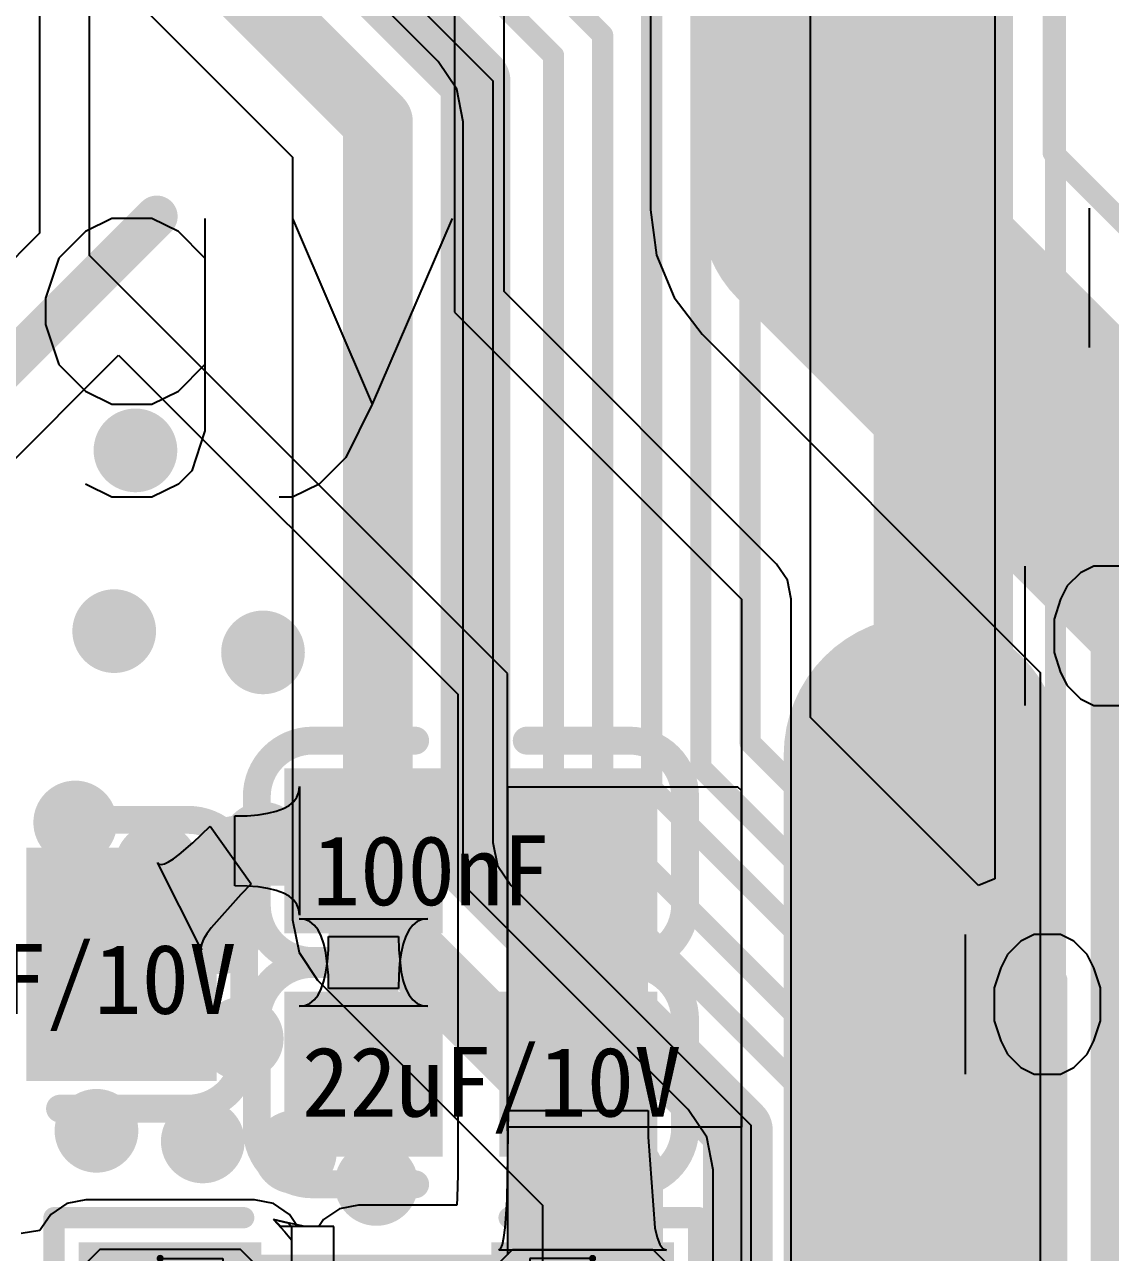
# Model space of a CAD drawing. Header units: millimetres. Extents: x -30 to 3.5, y -1.1 to 91.3.
# Drawn here: x -12.35 to -4.57, y 24.5 to 33.3 of the extents above; entities that cross this region are included whole.
import ezdxf

# ---------------------------------------------------------------- set-up
doc = ezdxf.new("R2010")
doc.units = ezdxf.units.MM
for name, color, linetype in [('BottomLayer', 5, 'Continuous'), ('KeepOutLayer', 6, 'Continuous'), ('Mechanical15', 56, 'Continuous'), ('MultiLayer', 9, 'Continuous'), ('TopLayer', 1, 'Continuous'), ('TopOverlay', 2, 'Continuous'), ('TopPaste', 8, 'Continuous'), ('TopSolder', 216, 'Continuous'), ('ViaHoleLayer', 16, 'Continuous')]:
    doc.layers.add(name, color=color, linetype=linetype)

# ---------------------------------------------------------------- blocks, each defined once
blk = doc.blocks.new('LC_0805_C_39')
at = {"layer": 'TopLayer'}
for points in [[(-1.47, -0.735), (-0.31, -0.735), (-1.47, 0.735), (-0.31, 0.735)], [(0.31, -0.735), (1.47, -0.735), (0.31, 0.735), (1.47, 0.735)]]:
    blk.add_solid(points, dxfattribs=at)
at = {"layer": 'TopOverlay', "const_width": 0.2}
for points in [[(-1.77, 0.635, -0.414214), (-1.37, 1.035)], [(1.37, 1.035, -0.414213), (1.77, 0.635)], [(-1.37, -1.035, -0.414213), (-1.77, -0.635)], [(1.77, -0.635, -0.414214), (1.37, -1.035)]]:
    blk.add_lwpolyline(points, format="xyb", dxfattribs=at)
for points in [[(-1.37, 1.035), (-0.45, 1.035)], [(0.45, 1.035), (1.37, 1.035)], [(-1.77, -0.635), (-1.77, 0.635)], [(1.77, -0.635), (1.77, 0.635)], [(-1.37, -1.035), (-0.45, -1.035)], [(0.45, -1.035), (1.37, -1.035)]]:
    blk.add_lwpolyline(points, dxfattribs=at)
at = {"layer": 'TopOverlay', "const_width": 0.1}
for points in [[(-1.42, 1.035, 1), (-1.32, 1.035, 1)], [(-1.42, 1.035, 1), (-1.32, 1.035, 1)], [(-0.5, 1.035, 1), (-0.4, 1.035, 1)], [(0.4, 1.035, 1), (0.5, 1.035, 1)], [(1.32, 1.035, 1), (1.42, 1.035, 1)], [(1.32, 1.035, 1), (1.42, 1.035, 1)], [(-1.82, 0.635, 1), (-1.72, 0.635, 1)], [(-1.82, 0.635, 1), (-1.72, 0.635, 1)], [(1.72, 0.635, 1), (1.82, 0.635, 1)], [(1.72, 0.635, 1), (1.82, 0.635, 1)], [(-1.82, -0.635, 1), (-1.72, -0.635, 1)], [(-1.82, -0.635, 1), (-1.72, -0.635, 1)], [(1.72, -0.635, 1), (1.82, -0.635, 1)], [(1.72, -0.635, 1), (1.82, -0.635, 1)], [(-1.42, -1.035, 1), (-1.32, -1.035, 1)], [(-1.42, -1.035, 1), (-1.32, -1.035, 1)], [(-0.5, -1.035, 1), (-0.4, -1.035, 1)], [(0.4, -1.035, 1), (0.5, -1.035, 1)], [(1.32, -1.035, 1), (1.42, -1.035, 1)], [(1.32, -1.035, 1), (1.42, -1.035, 1)]]:
    blk.add_lwpolyline(points, format="xyb", close=True, dxfattribs=at)
at = {"layer": 'TopPaste'}
for points in [[(-1.47, -0.735), (-0.31, -0.735), (-1.47, 0.735), (-0.31, 0.735)], [(0.31, -0.735), (1.47, -0.735), (0.31, 0.735), (1.47, 0.735)]]:
    blk.add_solid(points, dxfattribs=at)
at = {"layer": 'TopSolder'}
for points in [[(-1.5716, -0.8366), (-0.2084, -0.8366), (-1.5716, 0.8366), (-0.2084, 0.8366)], [(0.2084, -0.8366), (1.5716, -0.8366), (0.2084, 0.8366), (1.5716, 0.8366)]]:
    blk.add_solid(points, dxfattribs=at)
blk = doc.blocks.new('LC_0603_C_41')
at = {"layer": 'TopLayer'}
for points in [[(-1.235, -0.49), (-0.305, -0.49), (-1.235, 0.49), (-0.305, 0.49)], [(0.305, -0.49), (1.235, -0.49), (0.305, 0.49), (1.235, 0.49)]]:
    blk.add_solid(points, dxfattribs=at)
at = {"layer": 'TopOverlay', "const_width": 0.2}
for points in [[(-1.535, 0.39, -0.414213), (-1.135, 0.79)], [(1.135, 0.79, -0.414213), (1.535, 0.39)], [(-1.135, -0.79, -0.414213), (-1.535, -0.39)], [(1.535, -0.39, -0.414213), (1.135, -0.79)]]:
    blk.add_lwpolyline(points, format="xyb", dxfattribs=at)
for points in [[(-0.4, 0.79), (-1.135, 0.79)], [(1.135, 0.79), (0.4, 0.79)], [(-1.535, 0.39), (-1.535, -0.39)], [(1.535, 0.39), (1.535, -0.39)], [(-0.4, -0.79), (-1.135, -0.79)], [(1.135, -0.79), (0.4, -0.79)]]:
    blk.add_lwpolyline(points, dxfattribs=at)
at = {"layer": 'TopOverlay', "const_width": 0.1}
for points in [[(-1.185, 0.79, 1), (-1.085, 0.79, 1)], [(-1.185, 0.79, 1), (-1.085, 0.79, 1)], [(-0.45, 0.79, 1), (-0.35, 0.79, 1)], [(0.35, 0.79, 1), (0.45, 0.79, 1)], [(1.085, 0.79, 1), (1.185, 0.79, 1)], [(1.085, 0.79, 1), (1.185, 0.79, 1)], [(-1.585, 0.39, 1), (-1.485, 0.39, 1)], [(-1.585, 0.39, 1), (-1.485, 0.39, 1)], [(1.485, 0.39, 1), (1.585, 0.39, 1)], [(1.485, 0.39, 1), (1.585, 0.39, 1)], [(-1.585, -0.39, 1), (-1.485, -0.39, 1)], [(-1.585, -0.39, 1), (-1.485, -0.39, 1)], [(1.485, -0.39, 1), (1.585, -0.39, 1)], [(1.485, -0.39, 1), (1.585, -0.39, 1)], [(-1.185, -0.79, 1), (-1.085, -0.79, 1)], [(-1.185, -0.79, 1), (-1.085, -0.79, 1)], [(-0.45, -0.79, 1), (-0.35, -0.79, 1)], [(0.35, -0.79, 1), (0.45, -0.79, 1)], [(1.085, -0.79, 1), (1.185, -0.79, 1)], [(1.085, -0.79, 1), (1.185, -0.79, 1)]]:
    blk.add_lwpolyline(points, format="xyb", close=True, dxfattribs=at)
at = {"layer": 'TopPaste'}
for points in [[(-1.235, -0.49), (-0.305, -0.49), (-1.235, 0.49), (-0.305, 0.49)], [(0.305, -0.49), (1.235, -0.49), (0.305, 0.49), (1.235, 0.49)]]:
    blk.add_solid(points, dxfattribs=at)
at = {"layer": 'TopSolder'}
for points in [[(-1.3366, -0.5916), (-0.2034, -0.5916), (-1.3366, 0.5916), (-0.2034, 0.5916)], [(0.2034, -0.5916), (1.3366, -0.5916), (0.2034, 0.5916), (1.3366, 0.5916)]]:
    blk.add_solid(points, dxfattribs=at)
blk = doc.blocks.new('LC_0603_C_42')
at = {"layer": 'TopLayer'}
for points in [[(-1.235, -0.49), (-0.305, -0.49), (-1.235, 0.49), (-0.305, 0.49)], [(0.305, -0.49), (1.235, -0.49), (0.305, 0.49), (1.235, 0.49)]]:
    blk.add_solid(points, dxfattribs=at)
at = {"layer": 'TopOverlay', "const_width": 0.2}
for points in [[(-1.535, 0.39, -0.414213), (-1.135, 0.79)], [(1.135, 0.79, -0.414213), (1.535, 0.39)], [(-1.135, -0.79, -0.414213), (-1.535, -0.39)], [(1.535, -0.39, -0.414213), (1.135, -0.79)]]:
    blk.add_lwpolyline(points, format="xyb", dxfattribs=at)
for points in [[(-0.4, 0.79), (-1.135, 0.79)], [(1.135, 0.79), (0.4, 0.79)], [(-1.535, 0.39), (-1.535, -0.39)], [(1.535, 0.39), (1.535, -0.39)], [(-0.4, -0.79), (-1.135, -0.79)], [(1.135, -0.79), (0.4, -0.79)]]:
    blk.add_lwpolyline(points, dxfattribs=at)
at = {"layer": 'TopOverlay', "const_width": 0.1}
for points in [[(-1.185, 0.79, 1), (-1.085, 0.79, 1)], [(-1.185, 0.79, 1), (-1.085, 0.79, 1)], [(-0.45, 0.79, 1), (-0.35, 0.79, 1)], [(0.35, 0.79, 1), (0.45, 0.79, 1)], [(1.085, 0.79, 1), (1.185, 0.79, 1)], [(1.085, 0.79, 1), (1.185, 0.79, 1)], [(-1.585, 0.39, 1), (-1.485, 0.39, 1)], [(-1.585, 0.39, 1), (-1.485, 0.39, 1)], [(1.485, 0.39, 1), (1.585, 0.39, 1)], [(1.485, 0.39, 1), (1.585, 0.39, 1)], [(-1.585, -0.39, 1), (-1.485, -0.39, 1)], [(-1.585, -0.39, 1), (-1.485, -0.39, 1)], [(1.485, -0.39, 1), (1.585, -0.39, 1)], [(1.485, -0.39, 1), (1.585, -0.39, 1)], [(-1.185, -0.79, 1), (-1.085, -0.79, 1)], [(-1.185, -0.79, 1), (-1.085, -0.79, 1)], [(-0.45, -0.79, 1), (-0.35, -0.79, 1)], [(0.35, -0.79, 1), (0.45, -0.79, 1)], [(1.085, -0.79, 1), (1.185, -0.79, 1)], [(1.085, -0.79, 1), (1.185, -0.79, 1)]]:
    blk.add_lwpolyline(points, format="xyb", close=True, dxfattribs=at)
at = {"layer": 'TopPaste'}
for points in [[(-1.235, -0.49), (-0.305, -0.49), (-1.235, 0.49), (-0.305, 0.49)], [(0.305, -0.49), (1.235, -0.49), (0.305, 0.49), (1.235, 0.49)]]:
    blk.add_solid(points, dxfattribs=at)
at = {"layer": 'TopSolder'}
for points in [[(-1.3366, -0.5916), (-0.2034, -0.5916), (-1.3366, 0.5916), (-0.2034, 0.5916)], [(0.2034, -0.5916), (1.3366, -0.5916), (0.2034, 0.5916), (1.3366, 0.5916)]]:
    blk.add_solid(points, dxfattribs=at)
blk = doc.blocks.new('R1206_63')
at = {"layer": 'Mechanical15'}
for p, q in [((-1.55, -0.7875), (-1.55, 0.7875)), ((-1.55, 0.7875), (-1.1, 0.7875)), ((-1.1, 0.7875), (-1.1, -0.7875)), ((1.55, 0.7875), (1.1, 0.7875)), ((1.1, 0.7875), (1.1, -0.7875)), ((1.55, -0.7875), (1.55, 0.7875)), ((-1.5747, -0.7274), (-1.6099, -0.7626)), ((-1.6099, -0.7626), (-1.6099, -0.7874)), ((-1.6099, -0.7874), (-1.6099, -0.8122)), ((-1.5251, -0.7274), (-1.5747, -0.7274)), ((-1.55, -0.7875), (-1.55, -0.7875)), ((-1.1, -0.7875), (-1.55, -0.7875)), ((-1.4899, -0.7626), (-1.5251, -0.7274)), ((-1.4899, -0.7874), (-1.4899, -0.7626)), ((-1.4899, -0.7874), (-1.4899, -0.7874)), ((-1.4899, -0.8122), (-1.4899, -0.7874)), ((-1.4899, -0.7874), (-1.4899, -0.7874)), ((1.1, -0.7875), (1.55, -0.7875)), ((1.55, -0.7875), (1.55, -0.7875)), ((-1.6099, -0.8122), (-1.5747, -0.8474)), ((-1.5747, -0.8474), (-1.5251, -0.8474)), ((-1.5251, -0.8474), (-1.4899, -0.8122))]:
    blk.add_line(p, q, dxfattribs=at)
at = {"layer": 'Mechanical15', "const_width": 0.0508}
for points in [[(-1.55, -0.7875), (-1.55, 0.7875)], [(-1.55, 0.7875), (1.55, 0.7875)], [(1.55, -0.7875), (1.55, 0.7875)], [(-1.55, -0.7875), (1.55, -0.7875)]]:
    blk.add_lwpolyline(points, dxfattribs=at)
at = {"layer": 'Mechanical15', "const_width": 0.0254}
for points in [[(-1.5627, 0.7875, 1), (-1.5373, 0.7875, 1)], [(-1.5627, 0.7875, 1), (-1.5373, 0.7875, 1)], [(1.5373, 0.7875, 1), (1.5627, 0.7875, 1)], [(1.5373, 0.7875, 1), (1.5627, 0.7875, 1)], [(-1.5627, -0.7875, 1), (-1.5373, -0.7875, 1)], [(-1.5627, -0.7875, 1), (-1.5373, -0.7875, 1)], [(1.5373, -0.7875, 1), (1.5627, -0.7875, 1)], [(1.5373, -0.7875, 1), (1.5627, -0.7875, 1)]]:
    blk.add_lwpolyline(points, format="xyb", close=True, dxfattribs=at)
at = {"layer": 'TopLayer'}
for points in [[(-2.0825, -0.8505), (-0.875, -0.8505), (-2.0825, 0.8505), (-0.875, 0.8505)], [(0.875, -0.8505), (2.0825, -0.8505), (0.875, 0.8505), (2.0825, 0.8505)]]:
    blk.add_solid(points, dxfattribs=at)
at = {"layer": 'TopOverlay', "const_width": 0.1524}
for points in [[(-2.3111, -1.0791), (-2.3111, 1.0791)], [(-2.3111, 1.0791), (-0.9512, 1.0791)], [(0.9512, 1.0791), (2.3111, 1.0791)], [(2.3111, -1.0791), (2.3111, 1.0791)], [(-2.3111, -1.0791), (-0.9512, -1.0791)], [(0.9512, -1.0791), (2.3111, -1.0791)]]:
    blk.add_lwpolyline(points, dxfattribs=at)
at = {"layer": 'TopOverlay', "const_width": 0.0762}
for points in [[(-2.3492, 1.0791, 1), (-2.273, 1.0791, 1)], [(-2.3492, 1.0791, 1), (-2.273, 1.0791, 1)], [(-0.9893, 1.0791, 1), (-0.9131, 1.0791, 1)], [(0.9131, 1.0791, 1), (0.9893, 1.0791, 1)], [(2.273, 1.0791, 1), (2.3492, 1.0791, 1)], [(2.273, 1.0791, 1), (2.3492, 1.0791, 1)], [(-2.3492, -1.0791, 1), (-2.273, -1.0791, 1)], [(-2.3492, -1.0791, 1), (-2.273, -1.0791, 1)], [(-0.9893, -1.0791, 1), (-0.9131, -1.0791, 1)], [(0.9131, -1.0791, 1), (0.9893, -1.0791, 1)], [(2.273, -1.0791, 1), (2.3492, -1.0791, 1)], [(2.273, -1.0791, 1), (2.3492, -1.0791, 1)]]:
    blk.add_lwpolyline(points, format="xyb", close=True, dxfattribs=at)
at = {"layer": 'TopPaste'}
for p, q in [((-1.9825, 0.8505), (-2.0825, 0.7505)), ((-0.975, 0.8505), (-1.9825, 0.8505)), ((-0.875, 0.7505), (-0.975, 0.8505)), ((0.875, 0.7505), (0.975, 0.8505)), ((0.975, 0.8505), (1.9825, 0.8505)), ((1.9825, 0.8505), (2.0825, 0.7505)), ((-2.0825, 0.7505), (-2.0825, -0.7505)), ((-0.875, 0.3892), (-0.875, 0.7505)), ((0.875, 0.3892), (0.875, 0.7505)), ((2.0825, 0.7505), (2.0825, -0.7505)), ((-0.975, 0.2892), (-0.875, 0.3892)), ((0.975, 0.2892), (0.875, 0.3892)), ((-1.2856, 0.1892), (-1.1856, 0.2892)), ((-1.1856, 0.2892), (-0.975, 0.2892)), ((1.1856, 0.2892), (0.975, 0.2892)), ((1.2856, 0.1892), (1.1856, 0.2892)), ((-1.2856, -0.1892), (-1.2856, 0.1892)), ((1.2856, -0.1892), (1.2856, 0.1892)), ((-1.1856, -0.2892), (-1.2856, -0.1892)), ((1.1856, -0.2892), (1.2856, -0.1892)), ((-0.975, -0.2892), (-1.1856, -0.2892)), ((-0.875, -0.3892), (-0.975, -0.2892)), ((0.875, -0.3892), (0.975, -0.2892)), ((0.975, -0.2892), (1.1856, -0.2892)), ((-0.875, -0.7505), (-0.875, -0.3892)), ((0.875, -0.7505), (0.875, -0.3892)), ((-2.0825, -0.7505), (-1.9825, -0.8505)), ((-0.975, -0.8505), (-0.875, -0.7505)), ((-0.875, -0.7505), (-0.875, -0.7505)), ((0.875, -0.7505), (0.875, -0.7505)), ((0.975, -0.8505), (0.875, -0.7505)), ((2.0825, -0.7505), (1.9825, -0.8505)), ((-1.9825, -0.8505), (-0.975, -0.8505)), ((1.9825, -0.8505), (0.975, -0.8505))]:
    blk.add_line(p, q, dxfattribs=at)
at = {"layer": 'TopSolder'}
for points in [[(-2.1333, -0.9013), (-0.8242, -0.9013), (-2.1333, 0.9013), (-0.8242, 0.9013)], [(0.8242, -0.9013), (2.1333, -0.9013), (0.8242, 0.9013), (2.1333, 0.9013)]]:
    blk.add_solid(points, dxfattribs=at)

msp = doc.modelspace()

# ---------------------------------------------------------------- linework, layer by layer
at = {"layer": 'BottomLayer'}
for p, q in [((-9.386, 33.0386), (-11.285, 34.9376)), ((-10.9779, 34.8849), (-8.9941, 32.9011)), ((-12.3294, 34.2516), (-10.4304, 32.3526)), ((-6.7175, 28.3375), (-6.7175, 33.703)), ((-5.3955, 33.6185), (-5.3955, 27.1815)), ((-9.2534, 32.8401), (-9.386, 33.0386)), ((-9.2068, 32.606), (-9.2534, 32.8401)), ((-8.9941, 32.9011), (-8.9941, 27.4422)), ((-9.2068, 27.1408), (-9.2068, 32.606)), ((-10.4304, 32.3526), (-10.4304, 26.8874)), ((-5.5129, 27.1329), (-6.7175, 28.3375)), ((-8.9941, 27.4422), (-8.9611, 27.276)), ((-8.9611, 27.276), (-8.8669, 27.1351)), ((-7.5938, 25.5278), (-9.2068, 27.1408)), ((-8.8669, 27.1351), (-7.1465, 25.4147)), ((-5.3955, 27.1815), (-5.5129, 27.1329)), ((-10.4304, 26.8874), (-10.3838, 26.6533)), ((-10.3838, 26.6533), (-10.2512, 26.4548)), ((-10.2512, 26.4548), (-8.6382, 24.8418)), ((-7.4612, 25.3293), (-7.5938, 25.5278)), ((-7.1465, 25.4147), (-7.1465, 19.6787)), ((-7.4146, 25.0952), (-7.4612, 25.3293)), ((-7.4146, 20.193), (-7.4146, 25.0952)), ((-8.6382, 24.8418), (-8.6382, 20.4464)), ((-10.5664, 24.7396), (-10.5664, 24.7396)), ((-10.5664, 24.7396), (-10.5663, 24.7395)), ((-10.4648, 24.7142), (-10.5664, 24.7396)), ((-10.5663, 24.7395), (-10.4857, 24.6514)), ((-10.4857, 24.6514), (-10.4394, 24.5934)), ((-10.3424, 24.6888), (-10.4648, 24.7142)), ((-10.1346, 24.6888), (-10.3424, 24.6888)), ((-10.1346, 22.7584), (-10.1346, 24.6888)), ((-10.4394, 24.5934), (-10.4394, 24.5792)), ((-10.4394, 24.5792), (-10.4394, 22.6314))]:
    msp.add_line(p, q, dxfattribs=at)
for points, const_width in [([(-8.2042, 35.8648), (-5.7658, 33.4264)], 1), ([(-10.3188, 35.3378), (-8.2078, 33.2268)], 0.152), ([(-11.1968, 34.9741), (-9.1186, 32.8959)], 0.5), ([(-10.6708, 35.192), (-8.5598, 33.081)], 0.152), ([(-11.8968, 34.6842), (-9.8186, 32.606)], 0.5), ([(-4.9612, 26.4648), (-4.9612, 34.1458)], 0.152), ([(-5.7658, 28.0416), (-5.7658, 33.4264)], 1), ([(-7.1518, 28.1576), (-7.1518, 33.703)], 0.152), ([(-7.5038, 27.9762), (-7.5038, 33.5572)], 0.152), ([(-7.8558, 27.8304), (-7.8558, 33.4114)], 0.152), ([(-8.2078, 27.588), (-8.2078, 33.2268)], 0.152), ([(-9.1186, 27.2571), (-9.1186, 32.8959)], 0.5), ([(-8.5598, 27.4422), (-8.5598, 33.081)], 0.152), ([(-9.8186, 26.8874), (-9.8186, 32.606)], 0.5), ([(-7.1518, 28.1576), (-5.3042, 26.31)], 0.152), ([(-7.5038, 27.9762), (-5.6562, 26.1286)], 0.152), ([(-7.8558, 27.8304), (-6.0082, 25.9828)], 0.152), ([(-8.2078, 27.588), (-6.3602, 25.7404)], 0.152), ([(-9.1186, 27.2571), (-7.2382, 25.3767)], 0.5), ([(-8.5598, 27.4422), (-6.7122, 25.5946)], 0.152), ([(-9.8186, 26.8874), (-8.0264, 25.0952)], 0.5), ([(-4.9612, 26.4648), (-4.9522, 26.4558)], 0.152), ([(-4.9522, 22.0062), (-4.9522, 26.4558)], 0.152), ([(-5.3042, 18.9156), (-5.3042, 26.31)], 0.152), ([(-5.6562, 19.0614), (-5.6562, 26.1286)], 0.152), ([(-6.0082, 19.2072), (-6.0082, 25.9828)], 0.152), ([(-6.3602, 19.353), (-6.3602, 25.7404)], 0.152), ([(-7.2382, 19.7874), (-7.2382, 25.3767)], 0.5), ([(-6.7122, 19.4988), (-6.7122, 25.5946)], 0.152), ([(-8.0264, 20.193), (-8.0264, 25.0952)], 0.5)]:
    msp.add_lwpolyline(points, dxfattribs=dict(at, const_width=const_width))
for points, const_width in [([(-6.0158, 33.4264, 1), (-5.5158, 33.4264, 1)], 0.5), ([(-6.0158, 33.4264, 1), (-5.5158, 33.4264, 1)], 0.5), ([(-8.2458, 33.2268, 1), (-8.1698, 33.2268, 1)], 0.076), ([(-8.2458, 33.2268, 1), (-8.1698, 33.2268, 1)], 0.076), ([(-9.2436, 32.8959, 1), (-8.9936, 32.8959, 1)], 0.25), ([(-9.2436, 32.8959, 1), (-8.9936, 32.8959, 1)], 0.25), ([(-8.5978, 33.081, 1), (-8.5218, 33.081, 1)], 0.076), ([(-8.5978, 33.081, 1), (-8.5218, 33.081, 1)], 0.076), ([(-9.9436, 32.606, 1), (-9.6936, 32.606, 1)], 0.25), ([(-9.9436, 32.606, 1), (-9.6936, 32.606, 1)], 0.25), ([(-11.707, 30.2514, 1), (-11.407, 30.2514, 1)], 0.3), ([(-11.8594, 28.956, 1), (-11.5594, 28.956, 1)], 0.3), ([(-10.7926, 28.8036, 1), (-10.4926, 28.8036, 1)], 0.3), ([(-6.187, 28.4398, 1), (-5.887, 28.4398, 1)], 0.3), ([(-6.0158, 28.0416, 1), (-5.5158, 28.0416, 1)], 0.5), ([(-7.1898, 28.1576, 1), (-7.1138, 28.1576, 1)], 0.076), ([(-7.1898, 28.1576, 1), (-7.1138, 28.1576, 1)], 0.076), ([(-5.6872, 27.8384, 1), (-5.3872, 27.8384, 1)], 0.3), ([(-7.5418, 27.9762, 1), (-7.4658, 27.9762, 1)], 0.076), ([(-7.5418, 27.9762, 1), (-7.4658, 27.9762, 1)], 0.076), ([(-7.8938, 27.8304, 1), (-7.8178, 27.8304, 1)], 0.076), ([(-7.8938, 27.8304, 1), (-7.8178, 27.8304, 1)], 0.076), ([(-12.1388, 27.5844, 1), (-11.8388, 27.5844, 1)], 0.3), ([(-10.7926, 27.432, 1), (-10.4926, 27.432, 1)], 0.3), ([(-8.2458, 27.588, 1), (-8.1698, 27.588, 1)], 0.076), ([(-8.2458, 27.588, 1), (-8.1698, 27.588, 1)], 0.076), ([(-11.5546, 27.2796, 1), (-11.2546, 27.2796, 1)], 0.3), ([(-9.2436, 27.2571, 1), (-8.9936, 27.2571, 1)], 0.25), ([(-9.2436, 27.2571, 1), (-8.9936, 27.2571, 1)], 0.25), ([(-8.5978, 27.4422, 1), (-8.5218, 27.4422, 1)], 0.076), ([(-8.5978, 27.4422, 1), (-8.5218, 27.4422, 1)], 0.076), ([(-9.9436, 26.8874, 1), (-9.6936, 26.8874, 1)], 0.25), ([(-9.9436, 26.8874, 1), (-9.6936, 26.8874, 1)], 0.25), ([(-11.0974, 26.797, 1), (-10.7974, 26.797, 1)], 0.3), ([(-4.9992, 26.4648, 1), (-4.9232, 26.4648, 1)], 0.076), ([(-4.9992, 26.4648, 1), (-4.9232, 26.4648, 1)], 0.076), ([(-4.9902, 26.4558, 1), (-4.9142, 26.4558, 1)], 0.076), ([(-4.9902, 26.4558, 1), (-4.9142, 26.4558, 1)], 0.076), ([(-10.945, 26.035, 1), (-10.645, 26.035, 1)], 0.3), ([(-5.3422, 26.31, 1), (-5.2662, 26.31, 1)], 0.076), ([(-5.3422, 26.31, 1), (-5.2662, 26.31, 1)], 0.076), ([(-5.6942, 26.1286, 1), (-5.6182, 26.1286, 1)], 0.076), ([(-5.6942, 26.1286, 1), (-5.6182, 26.1286, 1)], 0.076), ([(-6.0462, 25.9828, 1), (-5.9702, 25.9828, 1)], 0.076), ([(-6.0462, 25.9828, 1), (-5.9702, 25.9828, 1)], 0.076), ([(-6.3982, 25.7404, 1), (-6.3222, 25.7404, 1)], 0.076), ([(-6.3982, 25.7404, 1), (-6.3222, 25.7404, 1)], 0.076), ([(-11.9864, 25.3746, 1), (-11.6864, 25.3746, 1)], 0.3), ([(-7.3632, 25.3767, 1), (-7.1132, 25.3767, 1)], 0.25), ([(-7.3632, 25.3767, 1), (-7.1132, 25.3767, 1)], 0.25), ([(-6.7502, 25.5946, 1), (-6.6742, 25.5946, 1)], 0.076), ([(-6.7502, 25.5946, 1), (-6.6742, 25.5946, 1)], 0.076), ([(-11.2244, 25.2984, 1), (-10.9244, 25.2984, 1)], 0.3), ([(-10.564, 25.2222, 1), (-10.264, 25.2222, 1)], 0.3), ([(-9.9798, 24.9936, 1), (-9.6798, 24.9936, 1)], 0.3), ([(-8.1514, 25.0952, 1), (-7.9014, 25.0952, 1)], 0.25), ([(-8.1514, 25.0952, 1), (-7.9014, 25.0952, 1)], 0.25)]:
    msp.add_lwpolyline(points, format="xyb", close=True, dxfattribs=dict(at, const_width=const_width))
at = {"layer": 'KeepOutLayer'}
for p, q in [((-10.5664, 24.7396), (-10.4648, 24.7142)), ((-10.5156, 24.6888), (-10.5664, 24.7396)), ((-10.1346, 24.6888), (-10.5156, 24.6888)), ((-10.4648, 24.7142), (-10.4394, 24.6888)), ((-10.4394, 24.6888), (-10.4394, 22.6314)), ((-10.1346, 22.7584), (-10.1346, 24.6888))]:
    msp.add_line(p, q, dxfattribs=at)
at = {"layer": 'MultiLayer', "const_width": 0.3}
for points in [[(-11.707, 30.2514, 1), (-11.407, 30.2514, 1)], [(-11.8594, 28.956, 1), (-11.5594, 28.956, 1)], [(-10.7926, 28.8036, 1), (-10.4926, 28.8036, 1)], [(-6.187, 28.4398, 1), (-5.887, 28.4398, 1)], [(-5.6872, 27.8384, 1), (-5.3872, 27.8384, 1)], [(-12.1388, 27.5844, 1), (-11.8388, 27.5844, 1)], [(-10.7926, 27.432, 1), (-10.4926, 27.432, 1)], [(-11.5546, 27.2796, 1), (-11.2546, 27.2796, 1)], [(-11.0974, 26.797, 1), (-10.7974, 26.797, 1)], [(-10.945, 26.035, 1), (-10.645, 26.035, 1)], [(-11.9864, 25.3746, 1), (-11.6864, 25.3746, 1)], [(-11.2244, 25.2984, 1), (-10.9244, 25.2984, 1)], [(-10.564, 25.2222, 1), (-10.264, 25.2222, 1)], [(-9.9798, 24.9936, 1), (-9.6798, 24.9936, 1)]]:
    msp.add_lwpolyline(points, format="xyb", close=True, dxfattribs=at)
at = {"layer": 'TopLayer'}
for p, q in [((-7.8648, 45.4264), (-7.8648, 31.9766)), ((-9.271, 34.925), (-9.271, 31.242)), ((-11.8872, 31.6484), (-11.8872, 34.4932)), ((-8.9141, 31.3898), (-8.9141, 34.2204)), ((-12.2441, 33.8872), (-12.2441, 31.8093)), ((-7.8648, 31.9766), (-7.8218, 31.6503)), ((-12.2441, 31.8093), (-13.4161, 30.6373)), ((-8.89, 28.6512), (-11.8872, 31.6484)), ((-7.8218, 31.6503), (-7.6959, 31.3463)), ((-6.9613, 29.4369), (-8.9141, 31.3898)), ((-7.6959, 31.3463), (-7.4955, 31.0851)), ((-9.271, 31.242), (-7.2136, 29.1846)), ((-7.4955, 31.0851), (-5.0708, 28.6604)), ((-12.5458, 30.0656), (-11.6775, 30.934)), ((-11.6775, 30.934), (-9.2469, 28.5034)), ((-6.8839, 29.3212), (-6.9613, 29.4369)), ((-6.8567, 29.1846), (-6.8839, 29.3212)), ((-7.2136, 29.1846), (-7.2136, 25.4)), ((-6.8567, 27.813), (-6.8567, 29.1846)), ((-8.89, 25.3746), (-8.89, 28.6512)), ((-5.0708, 28.6604), (-5.0708, 13.3058)), ((-9.2469, 28.5034), (-9.2469, 25.3746)), ((-10.3853, 27.8022), (-10.3807, 27.8423)), ((-10.3807, 27.8423), (-10.3807, 26.9201)), ((-8.89, 27.8384), (-8.89, 27.813)), ((-7.239, 27.8384), (-8.89, 27.8384)), ((-8.89, 27.813), (-8.89, 24.4856)), ((-7.2136, 27.813), (-7.239, 27.8384)), ((-7.2136, 12.2682), (-7.2136, 27.813)), ((-6.8567, 26.4185), (-6.8567, 27.813)), ((-6.8567, 27.813), (-6.8567, 27.813)), ((-10.4549, 27.7072), (-10.4224, 27.7346)), ((-10.4224, 27.7346), (-10.3992, 27.7663)), ((-10.3992, 27.7663), (-10.3853, 27.8022)), ((-10.7566, 27.6333), (-10.6777, 27.6396)), ((-10.6777, 27.6396), (-10.6081, 27.6502)), ((-10.6081, 27.6502), (-10.5477, 27.665)), ((-10.5477, 27.665), (-10.4967, 27.684)), ((-10.4967, 27.684), (-10.4549, 27.7072)), ((-11.1447, 27.4394), (-11.0216, 27.558)), ((-11.0216, 27.558), (-10.7273, 27.1451)), ((-10.8448, 27.6312), (-10.7566, 27.6333)), ((-10.8448, 27.1312), (-10.8448, 27.6312)), ((-11.244, 27.3541), (-11.1447, 27.4394)), ((-11.0839, 26.6729), (-11.3981, 27.2971)), ((-11.3981, 27.2971), (-11.3874, 27.2858)), ((-11.3874, 27.2858), (-11.3707, 27.2829)), ((-11.3707, 27.2829), (-11.348, 27.2882)), ((-11.348, 27.2882), (-11.3193, 27.3019)), ((-11.3193, 27.3019), (-11.2846, 27.3238)), ((-11.2846, 27.3238), (-11.244, 27.3541)), ((-10.7566, 27.1291), (-10.8448, 27.1312)), ((-10.7273, 27.1451), (-10.8021, 27.0692)), ((-10.6777, 27.1228), (-10.7566, 27.1291)), ((-10.6081, 27.1122), (-10.6777, 27.1228)), ((-10.5477, 27.0974), (-10.6081, 27.1122)), ((-10.8021, 27.0692), (-11.0141, 26.8294)), ((-10.4967, 27.0784), (-10.5477, 27.0974)), ((-10.4549, 27.0552), (-10.4967, 27.0784)), ((-10.4224, 27.0278), (-10.4549, 27.0552)), ((-10.3992, 26.9961), (-10.4224, 27.0278)), ((-10.3853, 26.9602), (-10.3992, 26.9961)), ((-10.3807, 26.9201), (-10.3853, 26.9602)), ((-10.3435, 26.8895), (-10.3837, 26.8945)), ((-10.3837, 26.8945), (-9.4603, 26.8945)), ((-10.3075, 26.8745), (-10.3435, 26.8895)), ((-10.2757, 26.8495), (-10.3075, 26.8745)), ((-10.2482, 26.8145), (-10.2757, 26.8495)), ((-9.5683, 26.8495), (-9.5958, 26.8145)), ((-9.5365, 26.8745), (-9.5683, 26.8495)), ((-9.5005, 26.8895), (-9.5365, 26.8745)), ((-9.4603, 26.8945), (-9.5005, 26.8895)), ((-11.0455, 26.7854), (-11.0681, 26.7477)), ((-11.0141, 26.8294), (-11.0455, 26.7854)), ((-10.2249, 26.7695), (-10.2482, 26.8145)), ((-10.2059, 26.7145), (-10.2249, 26.7695)), ((-10.1741, 26.6727), (-10.172, 26.7677)), ((-10.172, 26.7677), (-9.672, 26.7677)), ((-9.672, 26.7677), (-9.6699, 26.6727)), ((-9.6191, 26.7695), (-9.6381, 26.7145)), ((-9.5958, 26.8145), (-9.6191, 26.7695)), ((-11.0821, 26.7164), (-11.0873, 26.6915)), ((-11.0873, 26.6915), (-11.0839, 26.6729)), ((-11.0681, 26.7477), (-11.0821, 26.7164)), ((-10.1911, 26.6495), (-10.2059, 26.7145)), ((-10.1805, 26.5877), (-10.1741, 26.6727)), ((-9.6699, 26.6727), (-9.6529, 26.5127)), ((-9.6381, 26.7145), (-9.6529, 26.6495)), ((-10.1741, 26.4895), (-10.1911, 26.6495)), ((-10.1911, 26.5127), (-10.1805, 26.5877)), ((-9.6529, 26.6495), (-9.6635, 26.5745)), ((-10.2059, 26.4477), (-10.1911, 26.5127)), ((-9.6635, 26.5745), (-9.6699, 26.4895)), ((-9.6529, 26.5127), (-9.6381, 26.4477)), ((-10.2249, 26.3927), (-10.2059, 26.4477)), ((-10.172, 26.3945), (-10.1741, 26.4895)), ((-9.6699, 26.4895), (-9.672, 26.3945)), ((-9.6381, 26.4477), (-9.6191, 26.3927)), ((-6.8567, 25.4), (-6.8567, 26.4185)), ((-10.2757, 26.3127), (-10.2482, 26.3477)), ((-10.2482, 26.3477), (-10.2249, 26.3927)), ((-9.672, 26.3945), (-10.172, 26.3945)), ((-9.6191, 26.3927), (-9.5958, 26.3477)), ((-9.5958, 26.3477), (-9.5683, 26.3127)), ((-10.3837, 26.2677), (-10.3435, 26.2727)), ((-9.4603, 26.2677), (-10.3837, 26.2677)), ((-10.3435, 26.2727), (-10.3075, 26.2877)), ((-10.3075, 26.2877), (-10.2757, 26.3127)), ((-9.5683, 26.3127), (-9.5365, 26.2877)), ((-9.5365, 26.2877), (-9.5005, 26.2727)), ((-9.5005, 26.2727), (-9.4603, 26.2677)), ((-8.8931, 24.88), (-8.882, 25.52)), ((-8.882, 25.52), (-7.882, 25.52)), ((-7.882, 25.52), (-7.8807, 25.33)), ((-9.2469, 25.3746), (-9.2469, 25.0625)), ((-8.89, 25.4), (-8.89, 25.3746)), ((-8.8138, 25.4), (-8.89, 25.4)), ((-7.2136, 25.4), (-8.8138, 25.4)), ((-6.8568, 14.2761), (-6.8567, 25.4)), ((-7.8807, 25.33), (-7.8347, 24.68)), ((-9.2469, 25.0625), (-9.2498, 24.8955)), ((-12.0489, 24.853), (-12.1647, 24.7756)), ((-11.9123, 24.8802), (-12.0489, 24.853)), ((-10.7048, 24.8802), (-11.9123, 24.8802)), ((-10.5683, 24.853), (-10.7048, 24.8802)), ((-10.4525, 24.7756), (-10.5683, 24.853)), ((-9.9573, 24.8425), (-10.0939, 24.8153)), ((-9.2534, 24.8425), (-9.9573, 24.8425)), ((-9.2498, 24.8955), (-9.2534, 24.8425)), ((-8.907, 24.68), (-8.8931, 24.88)), ((-12.1647, 24.7756), (-12.2276, 24.6815)), ((-10.3945, 24.6888), (-10.4525, 24.7756)), ((-10.2097, 24.7379), (-10.2425, 24.6888)), ((-10.0939, 24.8153), (-10.2097, 24.7379)), ((-12.2429, 24.6597), (-12.3756, 24.6392)), ((-12.2276, 24.6815), (-12.2429, 24.6597)), ((-10.2425, 24.6888), (-10.3945, 24.6888)), ((-8.916, 24.61), (-8.907, 24.68)), ((-7.8347, 24.68), (-7.8176, 24.61)), ((-8.9383, 24.53), (-8.9265, 24.56)), ((-8.9265, 24.56), (-8.916, 24.61)), ((-7.8176, 24.61), (-7.7979, 24.56)), ((-7.7979, 24.56), (-7.7755, 24.53)), ((-8.9515, 24.52), (-8.9383, 24.53)), ((-7.7506, 24.52), (-8.9515, 24.52)), ((-7.7755, 24.53), (-7.7506, 24.52))]:
    msp.add_line(p, q, dxfattribs=at)
for points, const_width in [([(-6.604, 31.9766), (-6.604, 45.9486)], 1.8), ([(-4.9784, 32.385), (-4.9784, 34.0614)], 0.152), ([(-6.604, 31.9766), (-3.8862, 29.2588)], 1.8), ([(-4.9784, 32.385), (-4.0136, 31.4202)], 0.152), ([(-13.0556, 30.2768), (-11.4046, 31.9278)], 0.3), ([(-5.1054, 30.48), (-3.81, 29.1846)], 1.8), ([(-3.81, 13.3058), (-3.81, 29.1846)], 1.8), ([(-5.91, 15.4178), (-5.91, 28.067)], 2), ([(-8.382, 17.4752), (-8.382, 27.3812)], 1), ([(-11.6576, 26.5684), (-10.8448, 27.3812)], 0.5), ([(-10.8448, 27.3812), (-9.922, 27.3812)], 0.5), ([(-9.922, 25.781), (-9.922, 27.3812)], 0.5)]:
    msp.add_lwpolyline(points, dxfattribs=dict(at, const_width=const_width))
for points, const_width in [([(-7.054, 31.9766, 1), (-6.154, 31.9766, 1)], 0.9), ([(-7.054, 31.9766, 1), (-6.154, 31.9766, 1)], 0.9), ([(-5.0164, 32.385, 1), (-4.9404, 32.385, 1)], 0.076), ([(-5.0164, 32.385, 1), (-4.9404, 32.385, 1)], 0.076), ([(-11.4796, 31.9278, 1), (-11.3296, 31.9278, 1)], 0.15), ([(-5.5554, 30.48, 1), (-4.6554, 30.48, 1)], 0.9), ([(-11.707, 30.2514, 1), (-11.407, 30.2514, 1)], 0.3), ([(-4.3362, 29.2588, 1), (-3.4362, 29.2588, 1)], 0.9), ([(-4.26, 29.1846, 1), (-3.36, 29.1846, 1)], 0.9), ([(-4.26, 29.1846, 1), (-3.36, 29.1846, 1)], 0.9), ([(-11.8594, 28.956, 1), (-11.5594, 28.956, 1)], 0.3), ([(-10.7926, 28.8036, 1), (-10.4926, 28.8036, 1)], 0.3), ([(-6.41, 28.067, 1), (-5.41, 28.067, 1)], 1), ([(-6.187, 28.4398, 1), (-5.887, 28.4398, 1)], 0.3), ([(-5.6872, 27.8384, 1), (-5.3872, 27.8384, 1)], 0.3), ([(-12.1388, 27.5844, 1), (-11.8388, 27.5844, 1)], 0.3), ([(-8.632, 27.3812, 1), (-8.132, 27.3812, 1)], 0.5), ([(-10.7926, 27.432, 1), (-10.4926, 27.432, 1)], 0.3), ([(-11.5546, 27.2796, 1), (-11.2546, 27.2796, 1)], 0.3), ([(-10.9698, 27.3812, 1), (-10.7198, 27.3812, 1)], 0.25), ([(-10.9698, 27.3812, 1), (-10.7198, 27.3812, 1)], 0.25), ([(-10.047, 27.3812, 1), (-9.797, 27.3812, 1)], 0.25), ([(-10.047, 27.3812, 1), (-9.797, 27.3812, 1)], 0.25), ([(-11.0974, 26.797, 1), (-10.7974, 26.797, 1)], 0.3), ([(-11.7826, 26.5684, 1), (-11.5326, 26.5684, 1)], 0.25), ([(-10.945, 26.035, 1), (-10.645, 26.035, 1)], 0.3), ([(-10.047, 25.781, 1), (-9.797, 25.781, 1)], 0.25), ([(-11.9864, 25.3746, 1), (-11.6864, 25.3746, 1)], 0.3), ([(-11.2244, 25.2984, 1), (-10.9244, 25.2984, 1)], 0.3), ([(-10.564, 25.2222, 1), (-10.264, 25.2222, 1)], 0.3), ([(-9.9798, 24.9936, 1), (-9.6798, 24.9936, 1)], 0.3)]:
    msp.add_lwpolyline(points, format="xyb", close=True, dxfattribs=dict(at, const_width=const_width))
at = {"layer": 'TopOverlay'}
for p, q in [((-4.7199, 31.9878), (-4.7199, 30.988)), ((-11.7253, 31.9146), (-11.9158, 31.8194)), ((-11.4397, 31.9146), (-11.7253, 31.9146)), ((-11.2492, 31.8194), (-11.4397, 31.9146)), ((-11.0588, 31.9146), (-11.0588, 30.3912)), ((-10.4304, 31.9146), (-9.8591, 30.5816)), ((-9.2877, 31.9146), (-9.8591, 30.5816)), ((-11.9158, 31.8194), (-12.1062, 31.629)), ((-11.0588, 31.629), (-11.2492, 31.8194)), ((-12.1062, 31.629), (-12.2014, 31.3433)), ((-12.2014, 31.3433), (-12.2014, 31.1529)), ((-12.2014, 31.1529), (-12.1062, 30.8673)), ((-12.1062, 30.8673), (-11.9158, 30.6768)), ((-11.2492, 30.6768), (-11.0588, 30.8673)), ((-11.9158, 30.6768), (-11.7253, 30.5816)), ((-11.4397, 30.5816), (-11.2492, 30.6768)), ((-11.7253, 30.5816), (-11.4397, 30.5816)), ((-9.8591, 30.5816), (-10.0495, 30.2007)), ((-11.0588, 30.3912), (-11.154, 30.1055)), ((-10.0495, 30.2007), (-10.2399, 30.0103)), ((-11.154, 30.1055), (-11.2492, 30.0103)), ((-11.7253, 29.9151), (-11.9158, 30.0103)), ((-11.2492, 30.0103), (-11.4397, 29.9151)), ((-10.2399, 30.0103), (-10.4304, 29.9151)), ((-11.4397, 29.9151), (-11.7253, 29.9151)), ((-10.4304, 29.9151), (-10.5256, 29.9151)), ((-5.1817, 29.4224), (-5.1817, 28.4226)), ((-4.6866, 29.4224), (-4.7818, 29.3748)), ((-4.4962, 29.4224), (-4.6866, 29.4224)), ((-4.7818, 29.3748), (-4.877, 29.2796)), ((-4.877, 29.2796), (-4.9246, 29.1843)), ((-4.9246, 29.1843), (-4.9723, 29.0415)), ((-4.9723, 29.0415), (-4.9723, 28.8035)), ((-4.9723, 28.8035), (-4.9246, 28.6606)), ((-4.9246, 28.6606), (-4.877, 28.5654)), ((-4.877, 28.5654), (-4.7818, 28.4702)), ((-4.7818, 28.4702), (-4.6866, 28.4226)), ((-4.6866, 28.4226), (-4.4962, 28.4226)), ((-5.6102, 26.7808), (-5.6102, 25.781)), ((-5.1151, 26.7808), (-5.2103, 26.7332)), ((-4.9246, 26.7808), (-5.1151, 26.7808)), ((-4.8294, 26.7332), (-4.9246, 26.7808)), ((-5.2103, 26.7332), (-5.3055, 26.638)), ((-4.7342, 26.638), (-4.8294, 26.7332)), ((-5.3055, 26.638), (-5.3531, 26.5427)), ((-4.6866, 26.5427), (-4.7342, 26.638)), ((-5.3531, 26.5427), (-5.4007, 26.3999)), ((-4.639, 26.3999), (-4.6866, 26.5427)), ((-5.4007, 26.3999), (-5.4007, 26.1619)), ((-4.639, 26.1619), (-4.639, 26.3999)), ((-5.4007, 26.1619), (-5.3531, 26.019)), ((-4.6866, 26.019), (-4.639, 26.1619)), ((-5.3531, 26.019), (-5.3055, 25.9238)), ((-4.7342, 25.9238), (-4.6866, 26.019)), ((-5.3055, 25.9238), (-5.2103, 25.8286)), ((-4.8294, 25.8286), (-4.7342, 25.9238)), ((-5.2103, 25.8286), (-5.1151, 25.781)), ((-4.9246, 25.781), (-4.8294, 25.8286)), ((-5.1151, 25.781), (-4.9246, 25.781))]:
    msp.add_line(p, q, dxfattribs=at)
at = {"layer": 'ViaHoleLayer', "const_width": 0.2}
for points in [[(-11.657, 30.2514, 1), (-11.457, 30.2514, 1)], [(-11.8094, 28.956, 1), (-11.6094, 28.956, 1)], [(-10.7426, 28.8036, 1), (-10.5426, 28.8036, 1)], [(-6.137, 28.4398, 1), (-5.937, 28.4398, 1)], [(-5.6372, 27.8384, 1), (-5.4372, 27.8384, 1)], [(-12.0888, 27.5844, 1), (-11.8888, 27.5844, 1)], [(-10.7426, 27.432, 1), (-10.5426, 27.432, 1)], [(-11.5046, 27.2796, 1), (-11.3046, 27.2796, 1)], [(-11.0474, 26.797, 1), (-10.8474, 26.797, 1)], [(-10.895, 26.035, 1), (-10.695, 26.035, 1)], [(-11.9364, 25.3746, 1), (-11.7364, 25.3746, 1)], [(-11.1744, 25.2984, 1), (-10.9744, 25.2984, 1)], [(-10.514, 25.2222, 1), (-10.314, 25.2222, 1)], [(-9.9298, 24.9936, 1), (-9.7298, 24.9936, 1)]]:
    msp.add_lwpolyline(points, format="xyb", close=True, dxfattribs=at)

# ---------------------------------------------------------------- block references
for name, p, rotation in [('LC_0603_C_41', (-9.152, 27.3812), 180), ('LC_0805_C_39', (-12.5476, 26.5684), 360), ('LC_0603_C_42', (-9.152, 25.781), 180), ('R1206_63', (-9.8298, 23.6728), 360)]:
    msp.add_blockref(name, p, dxfattribs=dict(rotation=rotation))

# ---------------------------------------------------------------- texts
at = {"layer": 'TopOverlay'}
for s, p in [('100nF', (-10.287, 26.9912)), ('2.2uF/10V', (-13.8938, 26.2128)), ('22uF/10V', (-10.3632, 25.4762))]:
    msp.add_text(s, height=0.5, dxfattribs=at).set_placement(p)

doc.saveas('drawing.dxf')
